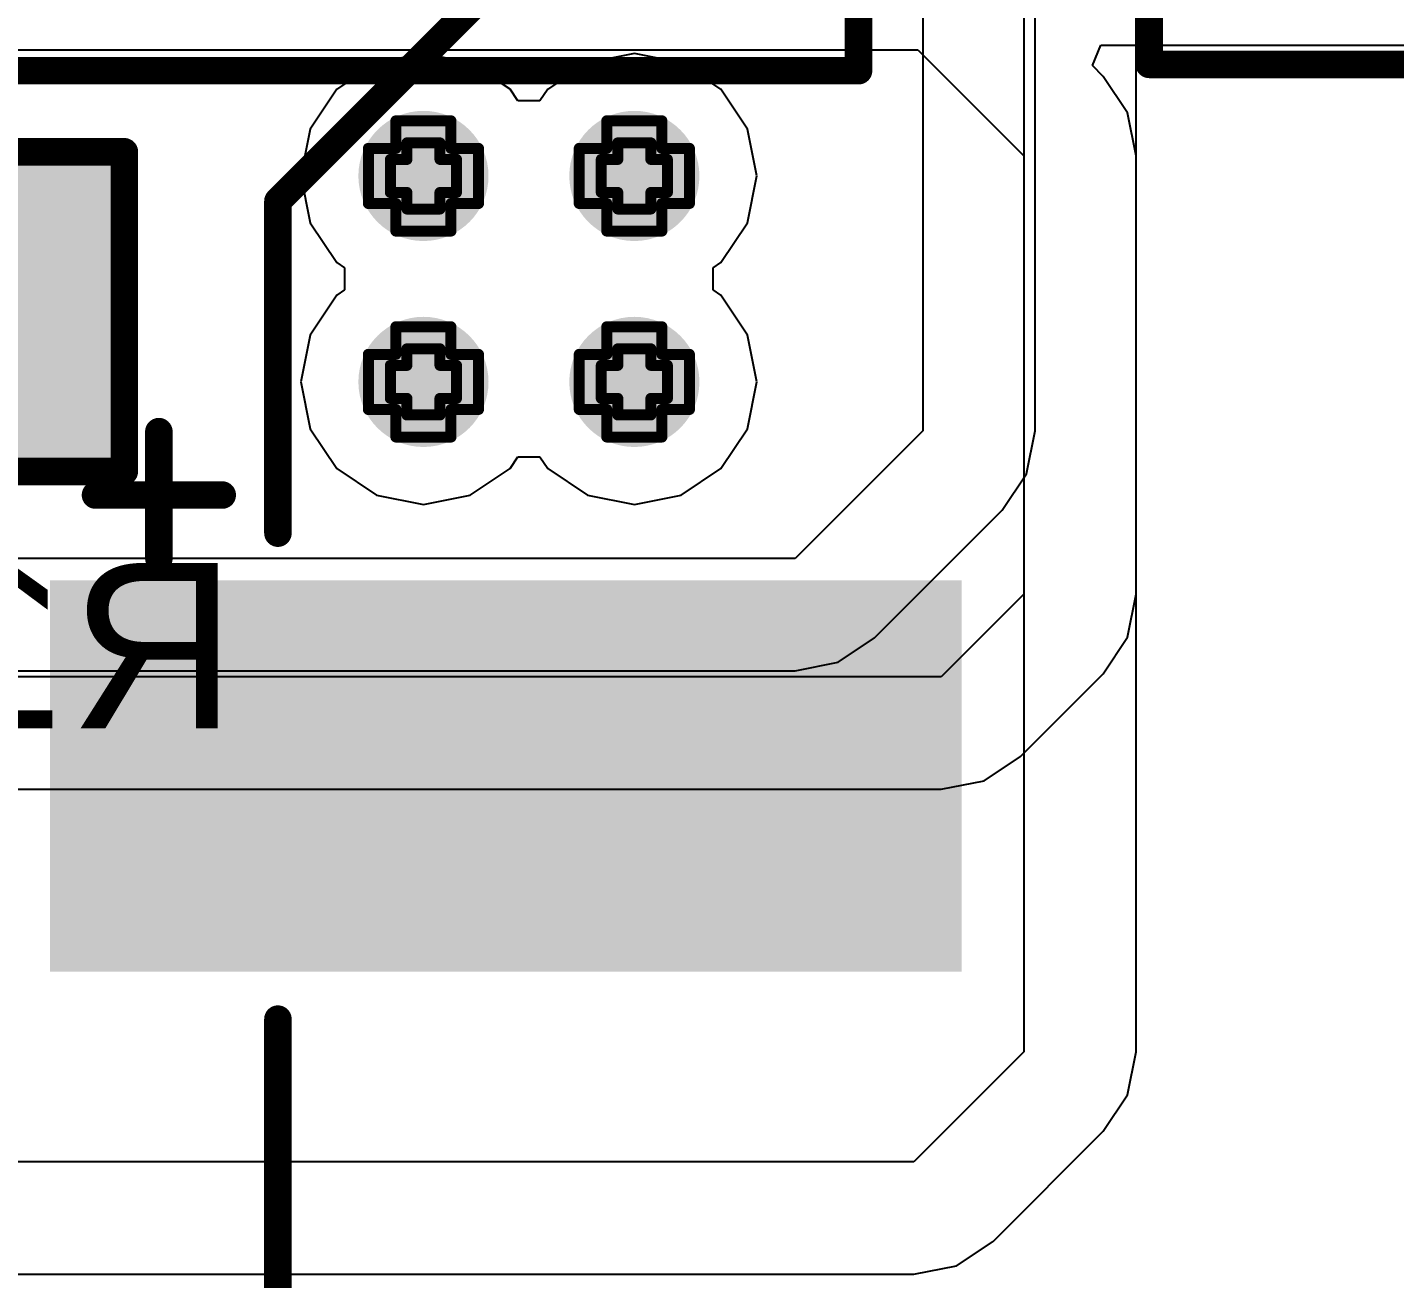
# Model space of a CAD drawing. Header units: inches. Extents: x 0 to 198, y 0 to 199.
# Drawn here: x 4.5291 to 4.7773, y 3.0908 to 3.3179 of the extents above; entities that cross this region are included whole.
import ezdxf

# ---------------------------------------------------------------- set-up
doc = ezdxf.new("R2010")
doc.units = ezdxf.units.IN
doc.header["$MEASUREMENT"] = 0
for name, color, linetype in [('Bottom Layer', 5, 'Continuous'), ('Bottom Overlay', 54, 'Continuous'), ('Bottom Paste', 16, 'Continuous'), ('Bottom Solder', 6, 'Continuous'), ('Drill Drawing', 1, 'Continuous'), ('Layer 1', 16, 'Continuous'), ('Layer 2', 76, 'Continuous'), ('Top Layer', 1, 'Continuous'), ('Top Overlay', 2, 'Continuous'), ('Top Paste', 8, 'Continuous'), ('Top Solder', 216, 'Continuous'), ('Via Holes', 16, 'Continuous')]:
    doc.layers.add(name, color=color, linetype=linetype)
doc.styles.add('Arial', font='', dxfattribs={"height": 0.2})
doc.styles.get('Arial').set_extended_font_data('Arial')

# ---------------------------------------------------------------- blocks, each defined once
blk = doc.blocks.new('EEEFK1J220P_1')
at = {"layer": 'Top Layer'}
blk.add_hatch(color=1, dxfattribs=at).paths.add_polyline_path([(-0.20079, 0.0315), (-0.04331, 0.0315), (-0.04331, -0.0315), (-0.20079, -0.0315)])
at = {"layer": 'Top Paste'}
blk.add_hatch(color=8, dxfattribs=at).paths.add_polyline_path([(-0.20079, 0.0315), (-0.04331, 0.0315), (-0.04331, -0.0315), (-0.20079, -0.0315)])
at = {"layer": 'Top Solder'}
blk.add_hatch(color=216, dxfattribs=at).paths.add_polyline_path([(-0.20479, 0.0355), (-0.03931, 0.0355), (-0.03931, -0.0355), (-0.20479, -0.0355)])
at = {"layer": 'Top Overlay'}
for points in [[(-0.16339, 0.10433, 0.005, 0.005, 0), (-0.10433, 0.16339, 0.005, 0.005, 0)], [(-0.16339, 0.04409, 0.005, 0.005, 0), (-0.16339, 0.10433, 0.005, 0.005, 0)], [(-0.185, 0.0395, 0.005, 0.005, 0), (-0.185, 0.0625, 0.005, 0.005, 0)], [(-0.1965, 0.051, 0.005, 0.005, 0), (-0.1735, 0.051, 0.005, 0.005, 0)], [(-0.16339, -0.10433, 0.005, 0.005, 0), (-0.16339, -0.04409, 0.005, 0.005, 0)]]:
    blk.add_lwpolyline(points, format="xyseb", dxfattribs=at)
for points in [[(-0.16464, 0.10433, 0.0025, 0.0025, 1), (-0.16214, 0.10433, 0.0025, 0.0025, 1)], [(-0.16464, 0.10433, 0.0025, 0.0025, 1), (-0.16214, 0.10433, 0.0025, 0.0025, 1)], [(-0.18625, 0.0625, 0.0025, 0.0025, 1), (-0.18375, 0.0625, 0.0025, 0.0025, 1)], [(-0.19775, 0.051, 0.0025, 0.0025, 1), (-0.19525, 0.051, 0.0025, 0.0025, 1)], [(-0.17475, 0.051, 0.0025, 0.0025, 1), (-0.17225, 0.051, 0.0025, 0.0025, 1)], [(-0.16464, 0.04409, 0.0025, 0.0025, 1), (-0.16214, 0.04409, 0.0025, 0.0025, 1)], [(-0.18625, 0.0395, 0.0025, 0.0025, 1), (-0.18375, 0.0395, 0.0025, 0.0025, 1)], [(-0.16464, -0.04409, 0.0025, 0.0025, 1), (-0.16214, -0.04409, 0.0025, 0.0025, 1)]]:
    blk.add_lwpolyline(points, format="xyseb", close=True, dxfattribs=at)
blk = doc.blocks.new('R___0805_B_85')
at = {"layer": 'Bottom Layer'}
for points in [[(-0.06, 0.025), (-0.02, 0.025), (-0.02, -0.025), (-0.06, -0.025)], [(0.02, 0.025), (0.06, 0.025), (0.06, -0.025), (0.02, -0.025)]]:
    blk.add_hatch(color=5, dxfattribs=at).paths.add_polyline_path(points)
at = {"layer": 'Bottom Paste'}
for points in [[(-0.06, 0.025), (-0.02, 0.025), (-0.02, -0.025), (-0.06, -0.025)], [(0.02, 0.025), (0.06, 0.025), (0.06, -0.025), (0.02, -0.025)]]:
    blk.add_hatch(color=16, dxfattribs=at).paths.add_polyline_path(points)
at = {"layer": 'Bottom Solder'}
for points in [[(-0.064, 0.029), (-0.016, 0.029), (-0.016, -0.029), (-0.064, -0.029)], [(0.016, 0.029), (0.064, 0.029), (0.064, -0.029), (0.016, -0.029)]]:
    blk.add_hatch(color=6, dxfattribs=at).paths.add_polyline_path(points)
at = {"layer": 'Bottom Overlay'}
for points in [[(-0.064, 0.029, 0.005, 0.005, 0), (0.064, 0.029, 0.005, 0.005, 0)], [(-0.064, -0.029, 0.005, 0.005, 0), (-0.064, 0.029, 0.005, 0.005, 0)], [(0.064, -0.029, 0.005, 0.005, 0), (0.064, 0.029, 0.005, 0.005, 0)], [(-0.064, -0.029, 0.005, 0.005, 0), (0.064, -0.029, 0.005, 0.005, 0)]]:
    blk.add_lwpolyline(points, format="xyseb", dxfattribs=at)
for points in [[(-0.06525, 0.029, 0.0025, 0.0025, 1), (-0.06275, 0.029, 0.0025, 0.0025, 1)], [(-0.06525, 0.029, 0.0025, 0.0025, 1), (-0.06275, 0.029, 0.0025, 0.0025, 1)], [(0.06275, 0.029, 0.0025, 0.0025, 1), (0.06525, 0.029, 0.0025, 0.0025, 1)], [(0.06275, 0.029, 0.0025, 0.0025, 1), (0.06525, 0.029, 0.0025, 0.0025, 1)], [(-0.06525, -0.029, 0.0025, 0.0025, 1), (-0.06275, -0.029, 0.0025, 0.0025, 1)], [(-0.06525, -0.029, 0.0025, 0.0025, 1), (-0.06275, -0.029, 0.0025, 0.0025, 1)], [(0.06275, -0.029, 0.0025, 0.0025, 1), (0.06525, -0.029, 0.0025, 0.0025, 1)], [(0.06275, -0.029, 0.0025, 0.0025, 1), (0.06525, -0.029, 0.0025, 0.0025, 1)]]:
    blk.add_lwpolyline(points, format="xyseb", close=True, dxfattribs=at)

msp = doc.modelspace()

# ---------------------------------------------------------------- hatches: boundary and pattern name
at = {"layer": 'Bottom Layer'}
h = msp.add_hatch(color=5, dxfattribs=at)
edge = h.paths.add_edge_path()
edge.add_arc((4.60102, 3.2909), 0.01181, 0, 360)
h = msp.add_hatch(color=5, dxfattribs=at)
edge = h.paths.add_edge_path()
edge.add_arc((4.6393, 3.2909), 0.01181, 0, 360)
h = msp.add_hatch(color=5, dxfattribs=at)
edge = h.paths.add_edge_path()
edge.add_arc((4.60102, 3.25353), 0.01181, 0, 360)
h = msp.add_hatch(color=5, dxfattribs=at)
edge = h.paths.add_edge_path()
edge.add_arc((4.6393, 3.25353), 0.01181, 0, 360)
at = {"layer": 'Layer 1'}
h = msp.add_hatch(color=16, dxfattribs=at)
edge = h.paths.add_edge_path()
edge.add_arc((4.60102, 3.2909), 0.01181, 0, 360)
h = msp.add_hatch(color=16, dxfattribs=at)
edge = h.paths.add_edge_path()
edge.add_arc((4.6393, 3.2909), 0.01181, 0, 360)
h = msp.add_hatch(color=16, dxfattribs=at)
edge = h.paths.add_edge_path()
edge.add_arc((4.60102, 3.25353), 0.01181, 0, 360)
h = msp.add_hatch(color=16, dxfattribs=at)
edge = h.paths.add_edge_path()
edge.add_arc((4.6393, 3.25353), 0.01181, 0, 360)
at = {"layer": 'Layer 2'}
h = msp.add_hatch(color=76, dxfattribs=at)
edge = h.paths.add_edge_path()
edge.add_arc((4.60102, 3.2909), 0.01181, 0, 360)
h = msp.add_hatch(color=76, dxfattribs=at)
edge = h.paths.add_edge_path()
edge.add_arc((4.6393, 3.2909), 0.01181, 0, 360)
h = msp.add_hatch(color=76, dxfattribs=at)
edge = h.paths.add_edge_path()
edge.add_arc((4.60102, 3.25353), 0.01181, 0, 360)
h = msp.add_hatch(color=76, dxfattribs=at)
edge = h.paths.add_edge_path()
edge.add_arc((4.6393, 3.25353), 0.01181, 0, 360)
at = {"layer": 'Top Layer'}
h = msp.add_hatch(color=1, dxfattribs=at)
edge = h.paths.add_edge_path()
edge.add_arc((4.60102, 3.2909), 0.01181, 0, 360)
h = msp.add_hatch(color=1, dxfattribs=at)
edge = h.paths.add_edge_path()
edge.add_arc((4.6393, 3.2909), 0.01181, 0, 360)
h = msp.add_hatch(color=1, dxfattribs=at)
edge = h.paths.add_edge_path()
edge.add_arc((4.60102, 3.25353), 0.01181, 0, 360)
h = msp.add_hatch(color=1, dxfattribs=at)
edge = h.paths.add_edge_path()
edge.add_arc((4.6393, 3.25353), 0.01181, 0, 360)
at = {"layer": 'Via Holes'}
h = msp.add_hatch(color=7, dxfattribs=at)
edge = h.paths.add_edge_path()
edge.add_arc((4.60102, 3.2909), 0.00591, 0, 360)
h = msp.add_hatch(color=7, dxfattribs=at)
edge = h.paths.add_edge_path()
edge.add_arc((4.6393, 3.2909), 0.00591, 0, 360)
h = msp.add_hatch(color=7, dxfattribs=at)
edge = h.paths.add_edge_path()
edge.add_arc((4.60102, 3.25353), 0.00591, 0, 360)
h = msp.add_hatch(color=7, dxfattribs=at)
edge = h.paths.add_edge_path()
edge.add_arc((4.6393, 3.25353), 0.00591, 0, 360)

# ---------------------------------------------------------------- linework, layer by layer
at = {"layer": 'Bottom Layer'}
for p, q in [((4.69166, 3.35), (4.69166, 3.24466)), ((4.71206, 3.24466), (4.71206, 3.35)), ((4.69166, 3.24466), (4.6685, 3.2215)), ((4.7105, 3.23686), (4.71206, 3.24466)), ((4.70608, 3.23024), (4.7105, 3.23686)), ((4.68292, 3.20708), (4.70608, 3.23024)), ((4.6685, 3.2215), (4.52251, 3.2215)), ((4.6763, 3.20266), (4.68292, 3.20708)), ((4.68292, 3.20708), (4.68292, 3.20708)), ((4.6685, 3.20111), (4.6763, 3.20266)), ((4.52251, 3.20111), (4.6685, 3.20111)), ((4.6685, 3.20111), (4.6685, 3.20111))]:
    msp.add_line(p, q, dxfattribs=at)
at = {"layer": 'Bottom Overlay'}
for points in [[(4.68, 3.31, 0.005, 0.005, 0), (4.68, 3.47466, 0.005, 0.005, 0)], [(4.73275, 3.31114, 0.005, 0.005, 0), (4.73275, 3.43114, 0.005, 0.005, 0)], [(4.73275, 3.31114, 0.005, 0.005, 0), (4.90275, 3.31114, 0.005, 0.005, 0)], [(4.40873, 3.31, 0.005, 0.005, 0), (4.68, 3.31, 0.005, 0.005, 0)]]:
    msp.add_lwpolyline(points, format="xyseb", dxfattribs=at)
for points in [[(4.7315, 3.31114, 0.0025, 0.0025, 1), (4.734, 3.31114, 0.0025, 0.0025, 1)], [(4.7315, 3.31114, 0.0025, 0.0025, 1), (4.734, 3.31114, 0.0025, 0.0025, 1)], [(4.67875, 3.31, 0.0025, 0.0025, 1), (4.68125, 3.31, 0.0025, 0.0025, 1)], [(4.67875, 3.31, 0.0025, 0.0025, 1), (4.68125, 3.31, 0.0025, 0.0025, 1)]]:
    msp.add_lwpolyline(points, format="xyseb", close=True, dxfattribs=at)
at = {"layer": 'Drill Drawing'}
for points in [[(4.59602, 3.2959, 0.002, 0.002, 0), (4.59602, 3.3009, 0.002, 0.002, 0)], [(4.59602, 3.3009, 0.002, 0.002, 0), (4.60602, 3.3009, 0.002, 0.002, 0)], [(4.60602, 3.2959, 0.002, 0.002, 0), (4.60602, 3.3009, 0.002, 0.002, 0)], [(4.6343, 3.2959, 0.002, 0.002, 0), (4.6343, 3.3009, 0.002, 0.002, 0)], [(4.6343, 3.3009, 0.002, 0.002, 0), (4.6443, 3.3009, 0.002, 0.002, 0)], [(4.6443, 3.2959, 0.002, 0.002, 0), (4.6443, 3.3009, 0.002, 0.002, 0)], [(4.59102, 3.2859, 0.002, 0.002, 0), (4.59102, 3.2959, 0.002, 0.002, 0)], [(4.59102, 3.2959, 0.002, 0.002, 0), (4.59602, 3.2959, 0.002, 0.002, 0)], [(4.59802, 3.2939, 0.002, 0.002, 0), (4.59802, 3.2969, 0.002, 0.002, 0)], [(4.59802, 3.2969, 0.002, 0.002, 0), (4.60402, 3.2969, 0.002, 0.002, 0)], [(4.60402, 3.2939, 0.002, 0.002, 0), (4.60402, 3.2969, 0.002, 0.002, 0)], [(4.60602, 3.2959, 0.002, 0.002, 0), (4.61102, 3.2959, 0.002, 0.002, 0)], [(4.61102, 3.2859, 0.002, 0.002, 0), (4.61102, 3.2959, 0.002, 0.002, 0)], [(4.6293, 3.2859, 0.002, 0.002, 0), (4.6293, 3.2959, 0.002, 0.002, 0)], [(4.6293, 3.2959, 0.002, 0.002, 0), (4.6343, 3.2959, 0.002, 0.002, 0)], [(4.6363, 3.2939, 0.002, 0.002, 0), (4.6363, 3.2969, 0.002, 0.002, 0)], [(4.6363, 3.2969, 0.002, 0.002, 0), (4.6423, 3.2969, 0.002, 0.002, 0)], [(4.6423, 3.2939, 0.002, 0.002, 0), (4.6423, 3.2969, 0.002, 0.002, 0)], [(4.6443, 3.2959, 0.002, 0.002, 0), (4.6493, 3.2959, 0.002, 0.002, 0)], [(4.6493, 3.2859, 0.002, 0.002, 0), (4.6493, 3.2959, 0.002, 0.002, 0)], [(4.59502, 3.2879, 0.002, 0.002, 0), (4.59502, 3.2939, 0.002, 0.002, 0)], [(4.59502, 3.2939, 0.002, 0.002, 0), (4.59802, 3.2939, 0.002, 0.002, 0)], [(4.60402, 3.2939, 0.002, 0.002, 0), (4.60702, 3.2939, 0.002, 0.002, 0)], [(4.60702, 3.2879, 0.002, 0.002, 0), (4.60702, 3.2939, 0.002, 0.002, 0)], [(4.6333, 3.2879, 0.002, 0.002, 0), (4.6333, 3.2939, 0.002, 0.002, 0)], [(4.6333, 3.2939, 0.002, 0.002, 0), (4.6363, 3.2939, 0.002, 0.002, 0)], [(4.6423, 3.2939, 0.002, 0.002, 0), (4.6453, 3.2939, 0.002, 0.002, 0)], [(4.6453, 3.2879, 0.002, 0.002, 0), (4.6453, 3.2939, 0.002, 0.002, 0)], [(4.59502, 3.2879, 0.002, 0.002, 0), (4.59802, 3.2879, 0.002, 0.002, 0)], [(4.59802, 3.2849, 0.002, 0.002, 0), (4.59802, 3.2879, 0.002, 0.002, 0)], [(4.60402, 3.2879, 0.002, 0.002, 0), (4.60702, 3.2879, 0.002, 0.002, 0)], [(4.60402, 3.2849, 0.002, 0.002, 0), (4.60402, 3.2879, 0.002, 0.002, 0)], [(4.6333, 3.2879, 0.002, 0.002, 0), (4.6363, 3.2879, 0.002, 0.002, 0)], [(4.6363, 3.2849, 0.002, 0.002, 0), (4.6363, 3.2879, 0.002, 0.002, 0)], [(4.6423, 3.2879, 0.002, 0.002, 0), (4.6453, 3.2879, 0.002, 0.002, 0)], [(4.6423, 3.2849, 0.002, 0.002, 0), (4.6423, 3.2879, 0.002, 0.002, 0)], [(4.59102, 3.2859, 0.002, 0.002, 0), (4.59602, 3.2859, 0.002, 0.002, 0)], [(4.59602, 3.2809, 0.002, 0.002, 0), (4.59602, 3.2859, 0.002, 0.002, 0)], [(4.59802, 3.2849, 0.002, 0.002, 0), (4.60402, 3.2849, 0.002, 0.002, 0)], [(4.60602, 3.2859, 0.002, 0.002, 0), (4.61102, 3.2859, 0.002, 0.002, 0)], [(4.60602, 3.2809, 0.002, 0.002, 0), (4.60602, 3.2859, 0.002, 0.002, 0)], [(4.6293, 3.2859, 0.002, 0.002, 0), (4.6343, 3.2859, 0.002, 0.002, 0)], [(4.6343, 3.2809, 0.002, 0.002, 0), (4.6343, 3.2859, 0.002, 0.002, 0)], [(4.6363, 3.2849, 0.002, 0.002, 0), (4.6423, 3.2849, 0.002, 0.002, 0)], [(4.6443, 3.2859, 0.002, 0.002, 0), (4.6493, 3.2859, 0.002, 0.002, 0)], [(4.6443, 3.2809, 0.002, 0.002, 0), (4.6443, 3.2859, 0.002, 0.002, 0)], [(4.59602, 3.2809, 0.002, 0.002, 0), (4.60602, 3.2809, 0.002, 0.002, 0)], [(4.6343, 3.2809, 0.002, 0.002, 0), (4.6443, 3.2809, 0.002, 0.002, 0)], [(4.59602, 3.25853, 0.002, 0.002, 0), (4.59602, 3.26353, 0.002, 0.002, 0)], [(4.59602, 3.26353, 0.002, 0.002, 0), (4.60602, 3.26353, 0.002, 0.002, 0)], [(4.60602, 3.25853, 0.002, 0.002, 0), (4.60602, 3.26353, 0.002, 0.002, 0)], [(4.6343, 3.25853, 0.002, 0.002, 0), (4.6343, 3.26353, 0.002, 0.002, 0)], [(4.6343, 3.26353, 0.002, 0.002, 0), (4.6443, 3.26353, 0.002, 0.002, 0)], [(4.6443, 3.25853, 0.002, 0.002, 0), (4.6443, 3.26353, 0.002, 0.002, 0)], [(4.59102, 3.24853, 0.002, 0.002, 0), (4.59102, 3.25853, 0.002, 0.002, 0)], [(4.59102, 3.25853, 0.002, 0.002, 0), (4.59602, 3.25853, 0.002, 0.002, 0)], [(4.59802, 3.25653, 0.002, 0.002, 0), (4.59802, 3.25953, 0.002, 0.002, 0)], [(4.59802, 3.25953, 0.002, 0.002, 0), (4.60402, 3.25953, 0.002, 0.002, 0)], [(4.60402, 3.25653, 0.002, 0.002, 0), (4.60402, 3.25953, 0.002, 0.002, 0)], [(4.60602, 3.25853, 0.002, 0.002, 0), (4.61102, 3.25853, 0.002, 0.002, 0)], [(4.61102, 3.24853, 0.002, 0.002, 0), (4.61102, 3.25853, 0.002, 0.002, 0)], [(4.6293, 3.24853, 0.002, 0.002, 0), (4.6293, 3.25853, 0.002, 0.002, 0)], [(4.6293, 3.25853, 0.002, 0.002, 0), (4.6343, 3.25853, 0.002, 0.002, 0)], [(4.6363, 3.25653, 0.002, 0.002, 0), (4.6363, 3.25953, 0.002, 0.002, 0)], [(4.6363, 3.25953, 0.002, 0.002, 0), (4.6423, 3.25953, 0.002, 0.002, 0)], [(4.6423, 3.25653, 0.002, 0.002, 0), (4.6423, 3.25953, 0.002, 0.002, 0)], [(4.6443, 3.25853, 0.002, 0.002, 0), (4.6493, 3.25853, 0.002, 0.002, 0)], [(4.6493, 3.24853, 0.002, 0.002, 0), (4.6493, 3.25853, 0.002, 0.002, 0)], [(4.59502, 3.25053, 0.002, 0.002, 0), (4.59502, 3.25653, 0.002, 0.002, 0)], [(4.59502, 3.25653, 0.002, 0.002, 0), (4.59802, 3.25653, 0.002, 0.002, 0)], [(4.60402, 3.25653, 0.002, 0.002, 0), (4.60702, 3.25653, 0.002, 0.002, 0)], [(4.60702, 3.25053, 0.002, 0.002, 0), (4.60702, 3.25653, 0.002, 0.002, 0)], [(4.6333, 3.25053, 0.002, 0.002, 0), (4.6333, 3.25653, 0.002, 0.002, 0)], [(4.6333, 3.25653, 0.002, 0.002, 0), (4.6363, 3.25653, 0.002, 0.002, 0)], [(4.6423, 3.25653, 0.002, 0.002, 0), (4.6453, 3.25653, 0.002, 0.002, 0)], [(4.6453, 3.25053, 0.002, 0.002, 0), (4.6453, 3.25653, 0.002, 0.002, 0)], [(4.59502, 3.25053, 0.002, 0.002, 0), (4.59802, 3.25053, 0.002, 0.002, 0)], [(4.59802, 3.24753, 0.002, 0.002, 0), (4.59802, 3.25053, 0.002, 0.002, 0)], [(4.60402, 3.25053, 0.002, 0.002, 0), (4.60702, 3.25053, 0.002, 0.002, 0)], [(4.60402, 3.24753, 0.002, 0.002, 0), (4.60402, 3.25053, 0.002, 0.002, 0)], [(4.6333, 3.25053, 0.002, 0.002, 0), (4.6363, 3.25053, 0.002, 0.002, 0)], [(4.6363, 3.24753, 0.002, 0.002, 0), (4.6363, 3.25053, 0.002, 0.002, 0)], [(4.6423, 3.25053, 0.002, 0.002, 0), (4.6453, 3.25053, 0.002, 0.002, 0)], [(4.6423, 3.24753, 0.002, 0.002, 0), (4.6423, 3.25053, 0.002, 0.002, 0)], [(4.59102, 3.24853, 0.002, 0.002, 0), (4.59602, 3.24853, 0.002, 0.002, 0)], [(4.59602, 3.24353, 0.002, 0.002, 0), (4.59602, 3.24853, 0.002, 0.002, 0)], [(4.60602, 3.24853, 0.002, 0.002, 0), (4.61102, 3.24853, 0.002, 0.002, 0)], [(4.60602, 3.24353, 0.002, 0.002, 0), (4.60602, 3.24853, 0.002, 0.002, 0)], [(4.6293, 3.24853, 0.002, 0.002, 0), (4.6343, 3.24853, 0.002, 0.002, 0)], [(4.6343, 3.24353, 0.002, 0.002, 0), (4.6343, 3.24853, 0.002, 0.002, 0)], [(4.6443, 3.24853, 0.002, 0.002, 0), (4.6493, 3.24853, 0.002, 0.002, 0)], [(4.6443, 3.24353, 0.002, 0.002, 0), (4.6443, 3.24853, 0.002, 0.002, 0)], [(4.59802, 3.24753, 0.002, 0.002, 0), (4.60402, 3.24753, 0.002, 0.002, 0)], [(4.6363, 3.24753, 0.002, 0.002, 0), (4.6423, 3.24753, 0.002, 0.002, 0)], [(4.59602, 3.24353, 0.002, 0.002, 0), (4.60602, 3.24353, 0.002, 0.002, 0)], [(4.6343, 3.24353, 0.002, 0.002, 0), (4.6443, 3.24353, 0.002, 0.002, 0)]]:
    msp.add_lwpolyline(points, format="xyseb", dxfattribs=at)
for points in [[(4.59552, 3.3009, 0.001, 0.001, 1), (4.59652, 3.3009, 0.001, 0.001, 1)], [(4.59552, 3.3009, 0.001, 0.001, 1), (4.59652, 3.3009, 0.001, 0.001, 1)], [(4.60552, 3.3009, 0.001, 0.001, 1), (4.60652, 3.3009, 0.001, 0.001, 1)], [(4.60552, 3.3009, 0.001, 0.001, 1), (4.60652, 3.3009, 0.001, 0.001, 1)], [(4.6338, 3.3009, 0.001, 0.001, 1), (4.6348, 3.3009, 0.001, 0.001, 1)], [(4.6338, 3.3009, 0.001, 0.001, 1), (4.6348, 3.3009, 0.001, 0.001, 1)], [(4.6438, 3.3009, 0.001, 0.001, 1), (4.6448, 3.3009, 0.001, 0.001, 1)], [(4.6438, 3.3009, 0.001, 0.001, 1), (4.6448, 3.3009, 0.001, 0.001, 1)], [(4.59052, 3.2959, 0.001, 0.001, 1), (4.59152, 3.2959, 0.001, 0.001, 1)], [(4.59052, 3.2959, 0.001, 0.001, 1), (4.59152, 3.2959, 0.001, 0.001, 1)], [(4.59552, 3.2959, 0.001, 0.001, 1), (4.59652, 3.2959, 0.001, 0.001, 1)], [(4.59552, 3.2959, 0.001, 0.001, 1), (4.59652, 3.2959, 0.001, 0.001, 1)], [(4.59752, 3.2969, 0.001, 0.001, 1), (4.59852, 3.2969, 0.001, 0.001, 1)], [(4.59752, 3.2969, 0.001, 0.001, 1), (4.59852, 3.2969, 0.001, 0.001, 1)], [(4.60352, 3.2969, 0.001, 0.001, 1), (4.60452, 3.2969, 0.001, 0.001, 1)], [(4.60352, 3.2969, 0.001, 0.001, 1), (4.60452, 3.2969, 0.001, 0.001, 1)], [(4.60552, 3.2959, 0.001, 0.001, 1), (4.60652, 3.2959, 0.001, 0.001, 1)], [(4.60552, 3.2959, 0.001, 0.001, 1), (4.60652, 3.2959, 0.001, 0.001, 1)], [(4.61052, 3.2959, 0.001, 0.001, 1), (4.61152, 3.2959, 0.001, 0.001, 1)], [(4.61052, 3.2959, 0.001, 0.001, 1), (4.61152, 3.2959, 0.001, 0.001, 1)], [(4.6288, 3.2959, 0.001, 0.001, 1), (4.6298, 3.2959, 0.001, 0.001, 1)], [(4.6288, 3.2959, 0.001, 0.001, 1), (4.6298, 3.2959, 0.001, 0.001, 1)], [(4.6338, 3.2959, 0.001, 0.001, 1), (4.6348, 3.2959, 0.001, 0.001, 1)], [(4.6338, 3.2959, 0.001, 0.001, 1), (4.6348, 3.2959, 0.001, 0.001, 1)], [(4.6358, 3.2969, 0.001, 0.001, 1), (4.6368, 3.2969, 0.001, 0.001, 1)], [(4.6358, 3.2969, 0.001, 0.001, 1), (4.6368, 3.2969, 0.001, 0.001, 1)], [(4.6418, 3.2969, 0.001, 0.001, 1), (4.6428, 3.2969, 0.001, 0.001, 1)], [(4.6418, 3.2969, 0.001, 0.001, 1), (4.6428, 3.2969, 0.001, 0.001, 1)], [(4.6438, 3.2959, 0.001, 0.001, 1), (4.6448, 3.2959, 0.001, 0.001, 1)], [(4.6438, 3.2959, 0.001, 0.001, 1), (4.6448, 3.2959, 0.001, 0.001, 1)], [(4.6488, 3.2959, 0.001, 0.001, 1), (4.6498, 3.2959, 0.001, 0.001, 1)], [(4.6488, 3.2959, 0.001, 0.001, 1), (4.6498, 3.2959, 0.001, 0.001, 1)], [(4.59452, 3.2939, 0.001, 0.001, 1), (4.59552, 3.2939, 0.001, 0.001, 1)], [(4.59452, 3.2939, 0.001, 0.001, 1), (4.59552, 3.2939, 0.001, 0.001, 1)], [(4.59752, 3.2939, 0.001, 0.001, 1), (4.59852, 3.2939, 0.001, 0.001, 1)], [(4.59752, 3.2939, 0.001, 0.001, 1), (4.59852, 3.2939, 0.001, 0.001, 1)], [(4.60352, 3.2939, 0.001, 0.001, 1), (4.60452, 3.2939, 0.001, 0.001, 1)], [(4.60352, 3.2939, 0.001, 0.001, 1), (4.60452, 3.2939, 0.001, 0.001, 1)], [(4.60652, 3.2939, 0.001, 0.001, 1), (4.60752, 3.2939, 0.001, 0.001, 1)], [(4.60652, 3.2939, 0.001, 0.001, 1), (4.60752, 3.2939, 0.001, 0.001, 1)], [(4.6328, 3.2939, 0.001, 0.001, 1), (4.6338, 3.2939, 0.001, 0.001, 1)], [(4.6328, 3.2939, 0.001, 0.001, 1), (4.6338, 3.2939, 0.001, 0.001, 1)], [(4.6358, 3.2939, 0.001, 0.001, 1), (4.6368, 3.2939, 0.001, 0.001, 1)], [(4.6358, 3.2939, 0.001, 0.001, 1), (4.6368, 3.2939, 0.001, 0.001, 1)], [(4.6418, 3.2939, 0.001, 0.001, 1), (4.6428, 3.2939, 0.001, 0.001, 1)], [(4.6418, 3.2939, 0.001, 0.001, 1), (4.6428, 3.2939, 0.001, 0.001, 1)], [(4.6448, 3.2939, 0.001, 0.001, 1), (4.6458, 3.2939, 0.001, 0.001, 1)], [(4.6448, 3.2939, 0.001, 0.001, 1), (4.6458, 3.2939, 0.001, 0.001, 1)], [(4.59452, 3.2879, 0.001, 0.001, 1), (4.59552, 3.2879, 0.001, 0.001, 1)], [(4.59452, 3.2879, 0.001, 0.001, 1), (4.59552, 3.2879, 0.001, 0.001, 1)], [(4.59752, 3.2879, 0.001, 0.001, 1), (4.59852, 3.2879, 0.001, 0.001, 1)], [(4.59752, 3.2879, 0.001, 0.001, 1), (4.59852, 3.2879, 0.001, 0.001, 1)], [(4.60352, 3.2879, 0.001, 0.001, 1), (4.60452, 3.2879, 0.001, 0.001, 1)], [(4.60352, 3.2879, 0.001, 0.001, 1), (4.60452, 3.2879, 0.001, 0.001, 1)], [(4.60652, 3.2879, 0.001, 0.001, 1), (4.60752, 3.2879, 0.001, 0.001, 1)], [(4.60652, 3.2879, 0.001, 0.001, 1), (4.60752, 3.2879, 0.001, 0.001, 1)], [(4.6328, 3.2879, 0.001, 0.001, 1), (4.6338, 3.2879, 0.001, 0.001, 1)], [(4.6328, 3.2879, 0.001, 0.001, 1), (4.6338, 3.2879, 0.001, 0.001, 1)], [(4.6358, 3.2879, 0.001, 0.001, 1), (4.6368, 3.2879, 0.001, 0.001, 1)], [(4.6358, 3.2879, 0.001, 0.001, 1), (4.6368, 3.2879, 0.001, 0.001, 1)], [(4.6418, 3.2879, 0.001, 0.001, 1), (4.6428, 3.2879, 0.001, 0.001, 1)], [(4.6418, 3.2879, 0.001, 0.001, 1), (4.6428, 3.2879, 0.001, 0.001, 1)], [(4.6448, 3.2879, 0.001, 0.001, 1), (4.6458, 3.2879, 0.001, 0.001, 1)], [(4.6448, 3.2879, 0.001, 0.001, 1), (4.6458, 3.2879, 0.001, 0.001, 1)], [(4.59052, 3.2859, 0.001, 0.001, 1), (4.59152, 3.2859, 0.001, 0.001, 1)], [(4.59052, 3.2859, 0.001, 0.001, 1), (4.59152, 3.2859, 0.001, 0.001, 1)], [(4.59552, 3.2859, 0.001, 0.001, 1), (4.59652, 3.2859, 0.001, 0.001, 1)], [(4.59552, 3.2859, 0.001, 0.001, 1), (4.59652, 3.2859, 0.001, 0.001, 1)], [(4.59752, 3.2849, 0.001, 0.001, 1), (4.59852, 3.2849, 0.001, 0.001, 1)], [(4.59752, 3.2849, 0.001, 0.001, 1), (4.59852, 3.2849, 0.001, 0.001, 1)], [(4.60352, 3.2849, 0.001, 0.001, 1), (4.60452, 3.2849, 0.001, 0.001, 1)], [(4.60352, 3.2849, 0.001, 0.001, 1), (4.60452, 3.2849, 0.001, 0.001, 1)], [(4.60552, 3.2859, 0.001, 0.001, 1), (4.60652, 3.2859, 0.001, 0.001, 1)], [(4.60552, 3.2859, 0.001, 0.001, 1), (4.60652, 3.2859, 0.001, 0.001, 1)], [(4.61052, 3.2859, 0.001, 0.001, 1), (4.61152, 3.2859, 0.001, 0.001, 1)], [(4.61052, 3.2859, 0.001, 0.001, 1), (4.61152, 3.2859, 0.001, 0.001, 1)], [(4.6288, 3.2859, 0.001, 0.001, 1), (4.6298, 3.2859, 0.001, 0.001, 1)], [(4.6288, 3.2859, 0.001, 0.001, 1), (4.6298, 3.2859, 0.001, 0.001, 1)], [(4.6338, 3.2859, 0.001, 0.001, 1), (4.6348, 3.2859, 0.001, 0.001, 1)], [(4.6338, 3.2859, 0.001, 0.001, 1), (4.6348, 3.2859, 0.001, 0.001, 1)], [(4.6358, 3.2849, 0.001, 0.001, 1), (4.6368, 3.2849, 0.001, 0.001, 1)], [(4.6358, 3.2849, 0.001, 0.001, 1), (4.6368, 3.2849, 0.001, 0.001, 1)], [(4.6418, 3.2849, 0.001, 0.001, 1), (4.6428, 3.2849, 0.001, 0.001, 1)], [(4.6418, 3.2849, 0.001, 0.001, 1), (4.6428, 3.2849, 0.001, 0.001, 1)], [(4.6438, 3.2859, 0.001, 0.001, 1), (4.6448, 3.2859, 0.001, 0.001, 1)], [(4.6438, 3.2859, 0.001, 0.001, 1), (4.6448, 3.2859, 0.001, 0.001, 1)], [(4.6488, 3.2859, 0.001, 0.001, 1), (4.6498, 3.2859, 0.001, 0.001, 1)], [(4.6488, 3.2859, 0.001, 0.001, 1), (4.6498, 3.2859, 0.001, 0.001, 1)], [(4.59552, 3.2809, 0.001, 0.001, 1), (4.59652, 3.2809, 0.001, 0.001, 1)], [(4.59552, 3.2809, 0.001, 0.001, 1), (4.59652, 3.2809, 0.001, 0.001, 1)], [(4.60552, 3.2809, 0.001, 0.001, 1), (4.60652, 3.2809, 0.001, 0.001, 1)], [(4.60552, 3.2809, 0.001, 0.001, 1), (4.60652, 3.2809, 0.001, 0.001, 1)], [(4.6338, 3.2809, 0.001, 0.001, 1), (4.6348, 3.2809, 0.001, 0.001, 1)], [(4.6338, 3.2809, 0.001, 0.001, 1), (4.6348, 3.2809, 0.001, 0.001, 1)], [(4.6438, 3.2809, 0.001, 0.001, 1), (4.6448, 3.2809, 0.001, 0.001, 1)], [(4.6438, 3.2809, 0.001, 0.001, 1), (4.6448, 3.2809, 0.001, 0.001, 1)], [(4.59552, 3.26353, 0.001, 0.001, 1), (4.59652, 3.26353, 0.001, 0.001, 1)], [(4.59552, 3.26353, 0.001, 0.001, 1), (4.59652, 3.26353, 0.001, 0.001, 1)], [(4.60552, 3.26353, 0.001, 0.001, 1), (4.60652, 3.26353, 0.001, 0.001, 1)], [(4.60552, 3.26353, 0.001, 0.001, 1), (4.60652, 3.26353, 0.001, 0.001, 1)], [(4.6338, 3.26353, 0.001, 0.001, 1), (4.6348, 3.26353, 0.001, 0.001, 1)], [(4.6338, 3.26353, 0.001, 0.001, 1), (4.6348, 3.26353, 0.001, 0.001, 1)], [(4.6438, 3.26353, 0.001, 0.001, 1), (4.6448, 3.26353, 0.001, 0.001, 1)], [(4.6438, 3.26353, 0.001, 0.001, 1), (4.6448, 3.26353, 0.001, 0.001, 1)], [(4.59052, 3.25853, 0.001, 0.001, 1), (4.59152, 3.25853, 0.001, 0.001, 1)], [(4.59052, 3.25853, 0.001, 0.001, 1), (4.59152, 3.25853, 0.001, 0.001, 1)], [(4.59552, 3.25853, 0.001, 0.001, 1), (4.59652, 3.25853, 0.001, 0.001, 1)], [(4.59552, 3.25853, 0.001, 0.001, 1), (4.59652, 3.25853, 0.001, 0.001, 1)], [(4.59752, 3.25953, 0.001, 0.001, 1), (4.59852, 3.25953, 0.001, 0.001, 1)], [(4.59752, 3.25953, 0.001, 0.001, 1), (4.59852, 3.25953, 0.001, 0.001, 1)], [(4.60352, 3.25953, 0.001, 0.001, 1), (4.60452, 3.25953, 0.001, 0.001, 1)], [(4.60352, 3.25953, 0.001, 0.001, 1), (4.60452, 3.25953, 0.001, 0.001, 1)], [(4.60552, 3.25853, 0.001, 0.001, 1), (4.60652, 3.25853, 0.001, 0.001, 1)], [(4.60552, 3.25853, 0.001, 0.001, 1), (4.60652, 3.25853, 0.001, 0.001, 1)], [(4.61052, 3.25853, 0.001, 0.001, 1), (4.61152, 3.25853, 0.001, 0.001, 1)], [(4.61052, 3.25853, 0.001, 0.001, 1), (4.61152, 3.25853, 0.001, 0.001, 1)], [(4.6288, 3.25853, 0.001, 0.001, 1), (4.6298, 3.25853, 0.001, 0.001, 1)], [(4.6288, 3.25853, 0.001, 0.001, 1), (4.6298, 3.25853, 0.001, 0.001, 1)], [(4.6338, 3.25853, 0.001, 0.001, 1), (4.6348, 3.25853, 0.001, 0.001, 1)], [(4.6338, 3.25853, 0.001, 0.001, 1), (4.6348, 3.25853, 0.001, 0.001, 1)], [(4.6358, 3.25953, 0.001, 0.001, 1), (4.6368, 3.25953, 0.001, 0.001, 1)], [(4.6358, 3.25953, 0.001, 0.001, 1), (4.6368, 3.25953, 0.001, 0.001, 1)], [(4.6418, 3.25953, 0.001, 0.001, 1), (4.6428, 3.25953, 0.001, 0.001, 1)], [(4.6418, 3.25953, 0.001, 0.001, 1), (4.6428, 3.25953, 0.001, 0.001, 1)], [(4.6438, 3.25853, 0.001, 0.001, 1), (4.6448, 3.25853, 0.001, 0.001, 1)], [(4.6438, 3.25853, 0.001, 0.001, 1), (4.6448, 3.25853, 0.001, 0.001, 1)], [(4.6488, 3.25853, 0.001, 0.001, 1), (4.6498, 3.25853, 0.001, 0.001, 1)], [(4.6488, 3.25853, 0.001, 0.001, 1), (4.6498, 3.25853, 0.001, 0.001, 1)], [(4.59452, 3.25653, 0.001, 0.001, 1), (4.59552, 3.25653, 0.001, 0.001, 1)], [(4.59452, 3.25653, 0.001, 0.001, 1), (4.59552, 3.25653, 0.001, 0.001, 1)], [(4.59752, 3.25653, 0.001, 0.001, 1), (4.59852, 3.25653, 0.001, 0.001, 1)], [(4.59752, 3.25653, 0.001, 0.001, 1), (4.59852, 3.25653, 0.001, 0.001, 1)], [(4.60352, 3.25653, 0.001, 0.001, 1), (4.60452, 3.25653, 0.001, 0.001, 1)], [(4.60352, 3.25653, 0.001, 0.001, 1), (4.60452, 3.25653, 0.001, 0.001, 1)], [(4.60652, 3.25653, 0.001, 0.001, 1), (4.60752, 3.25653, 0.001, 0.001, 1)], [(4.60652, 3.25653, 0.001, 0.001, 1), (4.60752, 3.25653, 0.001, 0.001, 1)], [(4.6328, 3.25653, 0.001, 0.001, 1), (4.6338, 3.25653, 0.001, 0.001, 1)], [(4.6328, 3.25653, 0.001, 0.001, 1), (4.6338, 3.25653, 0.001, 0.001, 1)], [(4.6358, 3.25653, 0.001, 0.001, 1), (4.6368, 3.25653, 0.001, 0.001, 1)], [(4.6358, 3.25653, 0.001, 0.001, 1), (4.6368, 3.25653, 0.001, 0.001, 1)], [(4.6418, 3.25653, 0.001, 0.001, 1), (4.6428, 3.25653, 0.001, 0.001, 1)], [(4.6418, 3.25653, 0.001, 0.001, 1), (4.6428, 3.25653, 0.001, 0.001, 1)], [(4.6448, 3.25653, 0.001, 0.001, 1), (4.6458, 3.25653, 0.001, 0.001, 1)], [(4.6448, 3.25653, 0.001, 0.001, 1), (4.6458, 3.25653, 0.001, 0.001, 1)], [(4.59452, 3.25053, 0.001, 0.001, 1), (4.59552, 3.25053, 0.001, 0.001, 1)], [(4.59452, 3.25053, 0.001, 0.001, 1), (4.59552, 3.25053, 0.001, 0.001, 1)], [(4.59752, 3.25053, 0.001, 0.001, 1), (4.59852, 3.25053, 0.001, 0.001, 1)], [(4.59752, 3.25053, 0.001, 0.001, 1), (4.59852, 3.25053, 0.001, 0.001, 1)], [(4.60352, 3.25053, 0.001, 0.001, 1), (4.60452, 3.25053, 0.001, 0.001, 1)], [(4.60352, 3.25053, 0.001, 0.001, 1), (4.60452, 3.25053, 0.001, 0.001, 1)], [(4.60652, 3.25053, 0.001, 0.001, 1), (4.60752, 3.25053, 0.001, 0.001, 1)], [(4.60652, 3.25053, 0.001, 0.001, 1), (4.60752, 3.25053, 0.001, 0.001, 1)], [(4.6328, 3.25053, 0.001, 0.001, 1), (4.6338, 3.25053, 0.001, 0.001, 1)], [(4.6328, 3.25053, 0.001, 0.001, 1), (4.6338, 3.25053, 0.001, 0.001, 1)], [(4.6358, 3.25053, 0.001, 0.001, 1), (4.6368, 3.25053, 0.001, 0.001, 1)], [(4.6358, 3.25053, 0.001, 0.001, 1), (4.6368, 3.25053, 0.001, 0.001, 1)], [(4.6418, 3.25053, 0.001, 0.001, 1), (4.6428, 3.25053, 0.001, 0.001, 1)], [(4.6418, 3.25053, 0.001, 0.001, 1), (4.6428, 3.25053, 0.001, 0.001, 1)], [(4.6448, 3.25053, 0.001, 0.001, 1), (4.6458, 3.25053, 0.001, 0.001, 1)], [(4.6448, 3.25053, 0.001, 0.001, 1), (4.6458, 3.25053, 0.001, 0.001, 1)], [(4.59052, 3.24853, 0.001, 0.001, 1), (4.59152, 3.24853, 0.001, 0.001, 1)], [(4.59052, 3.24853, 0.001, 0.001, 1), (4.59152, 3.24853, 0.001, 0.001, 1)], [(4.59552, 3.24853, 0.001, 0.001, 1), (4.59652, 3.24853, 0.001, 0.001, 1)], [(4.59552, 3.24853, 0.001, 0.001, 1), (4.59652, 3.24853, 0.001, 0.001, 1)], [(4.60552, 3.24853, 0.001, 0.001, 1), (4.60652, 3.24853, 0.001, 0.001, 1)], [(4.60552, 3.24853, 0.001, 0.001, 1), (4.60652, 3.24853, 0.001, 0.001, 1)], [(4.61052, 3.24853, 0.001, 0.001, 1), (4.61152, 3.24853, 0.001, 0.001, 1)], [(4.61052, 3.24853, 0.001, 0.001, 1), (4.61152, 3.24853, 0.001, 0.001, 1)], [(4.6288, 3.24853, 0.001, 0.001, 1), (4.6298, 3.24853, 0.001, 0.001, 1)], [(4.6288, 3.24853, 0.001, 0.001, 1), (4.6298, 3.24853, 0.001, 0.001, 1)], [(4.6338, 3.24853, 0.001, 0.001, 1), (4.6348, 3.24853, 0.001, 0.001, 1)], [(4.6338, 3.24853, 0.001, 0.001, 1), (4.6348, 3.24853, 0.001, 0.001, 1)], [(4.6438, 3.24853, 0.001, 0.001, 1), (4.6448, 3.24853, 0.001, 0.001, 1)], [(4.6438, 3.24853, 0.001, 0.001, 1), (4.6448, 3.24853, 0.001, 0.001, 1)], [(4.6488, 3.24853, 0.001, 0.001, 1), (4.6498, 3.24853, 0.001, 0.001, 1)], [(4.6488, 3.24853, 0.001, 0.001, 1), (4.6498, 3.24853, 0.001, 0.001, 1)], [(4.59752, 3.24753, 0.001, 0.001, 1), (4.59852, 3.24753, 0.001, 0.001, 1)], [(4.59752, 3.24753, 0.001, 0.001, 1), (4.59852, 3.24753, 0.001, 0.001, 1)], [(4.60352, 3.24753, 0.001, 0.001, 1), (4.60452, 3.24753, 0.001, 0.001, 1)], [(4.60352, 3.24753, 0.001, 0.001, 1), (4.60452, 3.24753, 0.001, 0.001, 1)], [(4.6358, 3.24753, 0.001, 0.001, 1), (4.6368, 3.24753, 0.001, 0.001, 1)], [(4.6358, 3.24753, 0.001, 0.001, 1), (4.6368, 3.24753, 0.001, 0.001, 1)], [(4.6418, 3.24753, 0.001, 0.001, 1), (4.6428, 3.24753, 0.001, 0.001, 1)], [(4.6418, 3.24753, 0.001, 0.001, 1), (4.6428, 3.24753, 0.001, 0.001, 1)], [(4.59552, 3.24353, 0.001, 0.001, 1), (4.59652, 3.24353, 0.001, 0.001, 1)], [(4.59552, 3.24353, 0.001, 0.001, 1), (4.59652, 3.24353, 0.001, 0.001, 1)], [(4.60552, 3.24353, 0.001, 0.001, 1), (4.60652, 3.24353, 0.001, 0.001, 1)], [(4.60552, 3.24353, 0.001, 0.001, 1), (4.60652, 3.24353, 0.001, 0.001, 1)], [(4.6338, 3.24353, 0.001, 0.001, 1), (4.6348, 3.24353, 0.001, 0.001, 1)], [(4.6338, 3.24353, 0.001, 0.001, 1), (4.6348, 3.24353, 0.001, 0.001, 1)], [(4.6438, 3.24353, 0.001, 0.001, 1), (4.6448, 3.24353, 0.001, 0.001, 1)], [(4.6438, 3.24353, 0.001, 0.001, 1), (4.6448, 3.24353, 0.001, 0.001, 1)]]:
    msp.add_lwpolyline(points, format="xyseb", close=True, dxfattribs=at)
at = {"layer": 'Layer 1'}
for p, q in [((4.60102, 3.31314), (4.59251, 3.31145)), ((4.60953, 3.31145), (4.60102, 3.31314)), ((4.6393, 3.31314), (4.63079, 3.31145)), ((4.64781, 3.31145), (4.6393, 3.31314)), ((4.59251, 3.31145), (4.58529, 3.30663)), ((4.61674, 3.30663), (4.60953, 3.31145)), ((4.63079, 3.31145), (4.62357, 3.30663)), ((4.65502, 3.30663), (4.64781, 3.31145)), ((4.58529, 3.30663), (4.58047, 3.29941)), ((4.61816, 3.30451), (4.61674, 3.30663)), ((4.62357, 3.30663), (4.62216, 3.30451)), ((4.65984, 3.29941), (4.65502, 3.30663)), ((4.62216, 3.30451), (4.61816, 3.30451)), ((4.58047, 3.29941), (4.57878, 3.2909)), ((4.66154, 3.2909), (4.65984, 3.29941)), ((4.57878, 3.2909), (4.58047, 3.28239)), ((4.65984, 3.28239), (4.66154, 3.2909)), ((4.58047, 3.28239), (4.58529, 3.27518)), ((4.65502, 3.27518), (4.65984, 3.28239)), ((4.58529, 3.27518), (4.58672, 3.27422)), ((4.58672, 3.27422), (4.58672, 3.27022)), ((4.65359, 3.27422), (4.65502, 3.27518)), ((4.65359, 3.27022), (4.65359, 3.27422)), ((4.58529, 3.26926), (4.58047, 3.26204)), ((4.58672, 3.27022), (4.58529, 3.26926)), ((4.65502, 3.26926), (4.65359, 3.27022)), ((4.65984, 3.26204), (4.65502, 3.26926)), ((4.58047, 3.26204), (4.57878, 3.25353)), ((4.66154, 3.25353), (4.65984, 3.26204)), ((4.57878, 3.25353), (4.58047, 3.24502)), ((4.65984, 3.24502), (4.66154, 3.25353)), ((4.58047, 3.24502), (4.58529, 3.23781)), ((4.65502, 3.23781), (4.65984, 3.24502)), ((4.61674, 3.23781), (4.61816, 3.23993)), ((4.61816, 3.23993), (4.62216, 3.23993)), ((4.62216, 3.23993), (4.62357, 3.23781)), ((4.58529, 3.23781), (4.59251, 3.23299)), ((4.60953, 3.23299), (4.61674, 3.23781)), ((4.62357, 3.23781), (4.63079, 3.23299)), ((4.64781, 3.23299), (4.65502, 3.23781)), ((4.59251, 3.23299), (4.60102, 3.2313)), ((4.60102, 3.2313), (4.60953, 3.23299)), ((4.63079, 3.23299), (4.6393, 3.2313)), ((4.6393, 3.2313), (4.64781, 3.23299))]:
    msp.add_line(p, q, dxfattribs=at)
at = {"layer": 'Layer 2'}
for p, q in [((4.71, 3.37), (4.71, 3.215)), ((4.73039, 3.215), (4.73039, 3.37)), ((4.71, 3.215), (4.695, 3.2)), ((4.72884, 3.2072), (4.73039, 3.215)), ((4.72442, 3.20058), (4.72884, 3.2072)), ((4.695, 3.2), (4.50773, 3.2)), ((4.70942, 3.18558), (4.72442, 3.20058)), ((4.7028, 3.18116), (4.70942, 3.18558)), ((4.50773, 3.17961), (4.695, 3.17961)), ((4.695, 3.17961), (4.7028, 3.18116))]:
    msp.add_line(p, q, dxfattribs=at)
at = {"layer": 'Top Layer'}
for p, q in [((4.50546, 3.31379), (4.69075, 3.31379)), ((4.69075, 3.31379), (4.71, 3.29454)), ((4.72245, 3.31093), (4.72398, 3.31463)), ((4.72398, 3.31463), (5.17848, 3.31463)), ((4.72442, 3.30896), (4.72245, 3.31093)), ((4.72884, 3.30235), (4.72442, 3.30896)), ((4.73039, 3.29454), (4.72884, 3.30235)), ((4.71, 3.29454), (4.71, 3.132)), ((4.73039, 3.132), (4.73039, 3.29454)), ((4.71, 3.132), (4.69, 3.112)), ((4.72884, 3.1242), (4.73039, 3.132)), ((4.72442, 3.11758), (4.72884, 3.1242)), ((4.70442, 3.09758), (4.72442, 3.11758)), ((4.69, 3.112), (4.50308, 3.112)), ((4.6978, 3.09316), (4.70442, 3.09758)), ((4.69, 3.09161), (4.6978, 3.09316)), ((4.50308, 3.09161), (4.69, 3.09161))]:
    msp.add_line(p, q, dxfattribs=at)

# ---------------------------------------------------------------- block references
for name, p in [('EEEFK1J220P_1', (4.738, 3.182)), ('R___0805_B_85', (4.48273, 3.26628))]:
    msp.add_blockref(name, p)

# ---------------------------------------------------------------- texts
at = {"layer": 'Bottom Overlay', "style": 'Arial', "text_generation_flag": 2}
msp.add_text('R106', height=0.03, dxfattribs=at).set_placement((4.56711, 3.19068))

doc.saveas('drawing.dxf')
